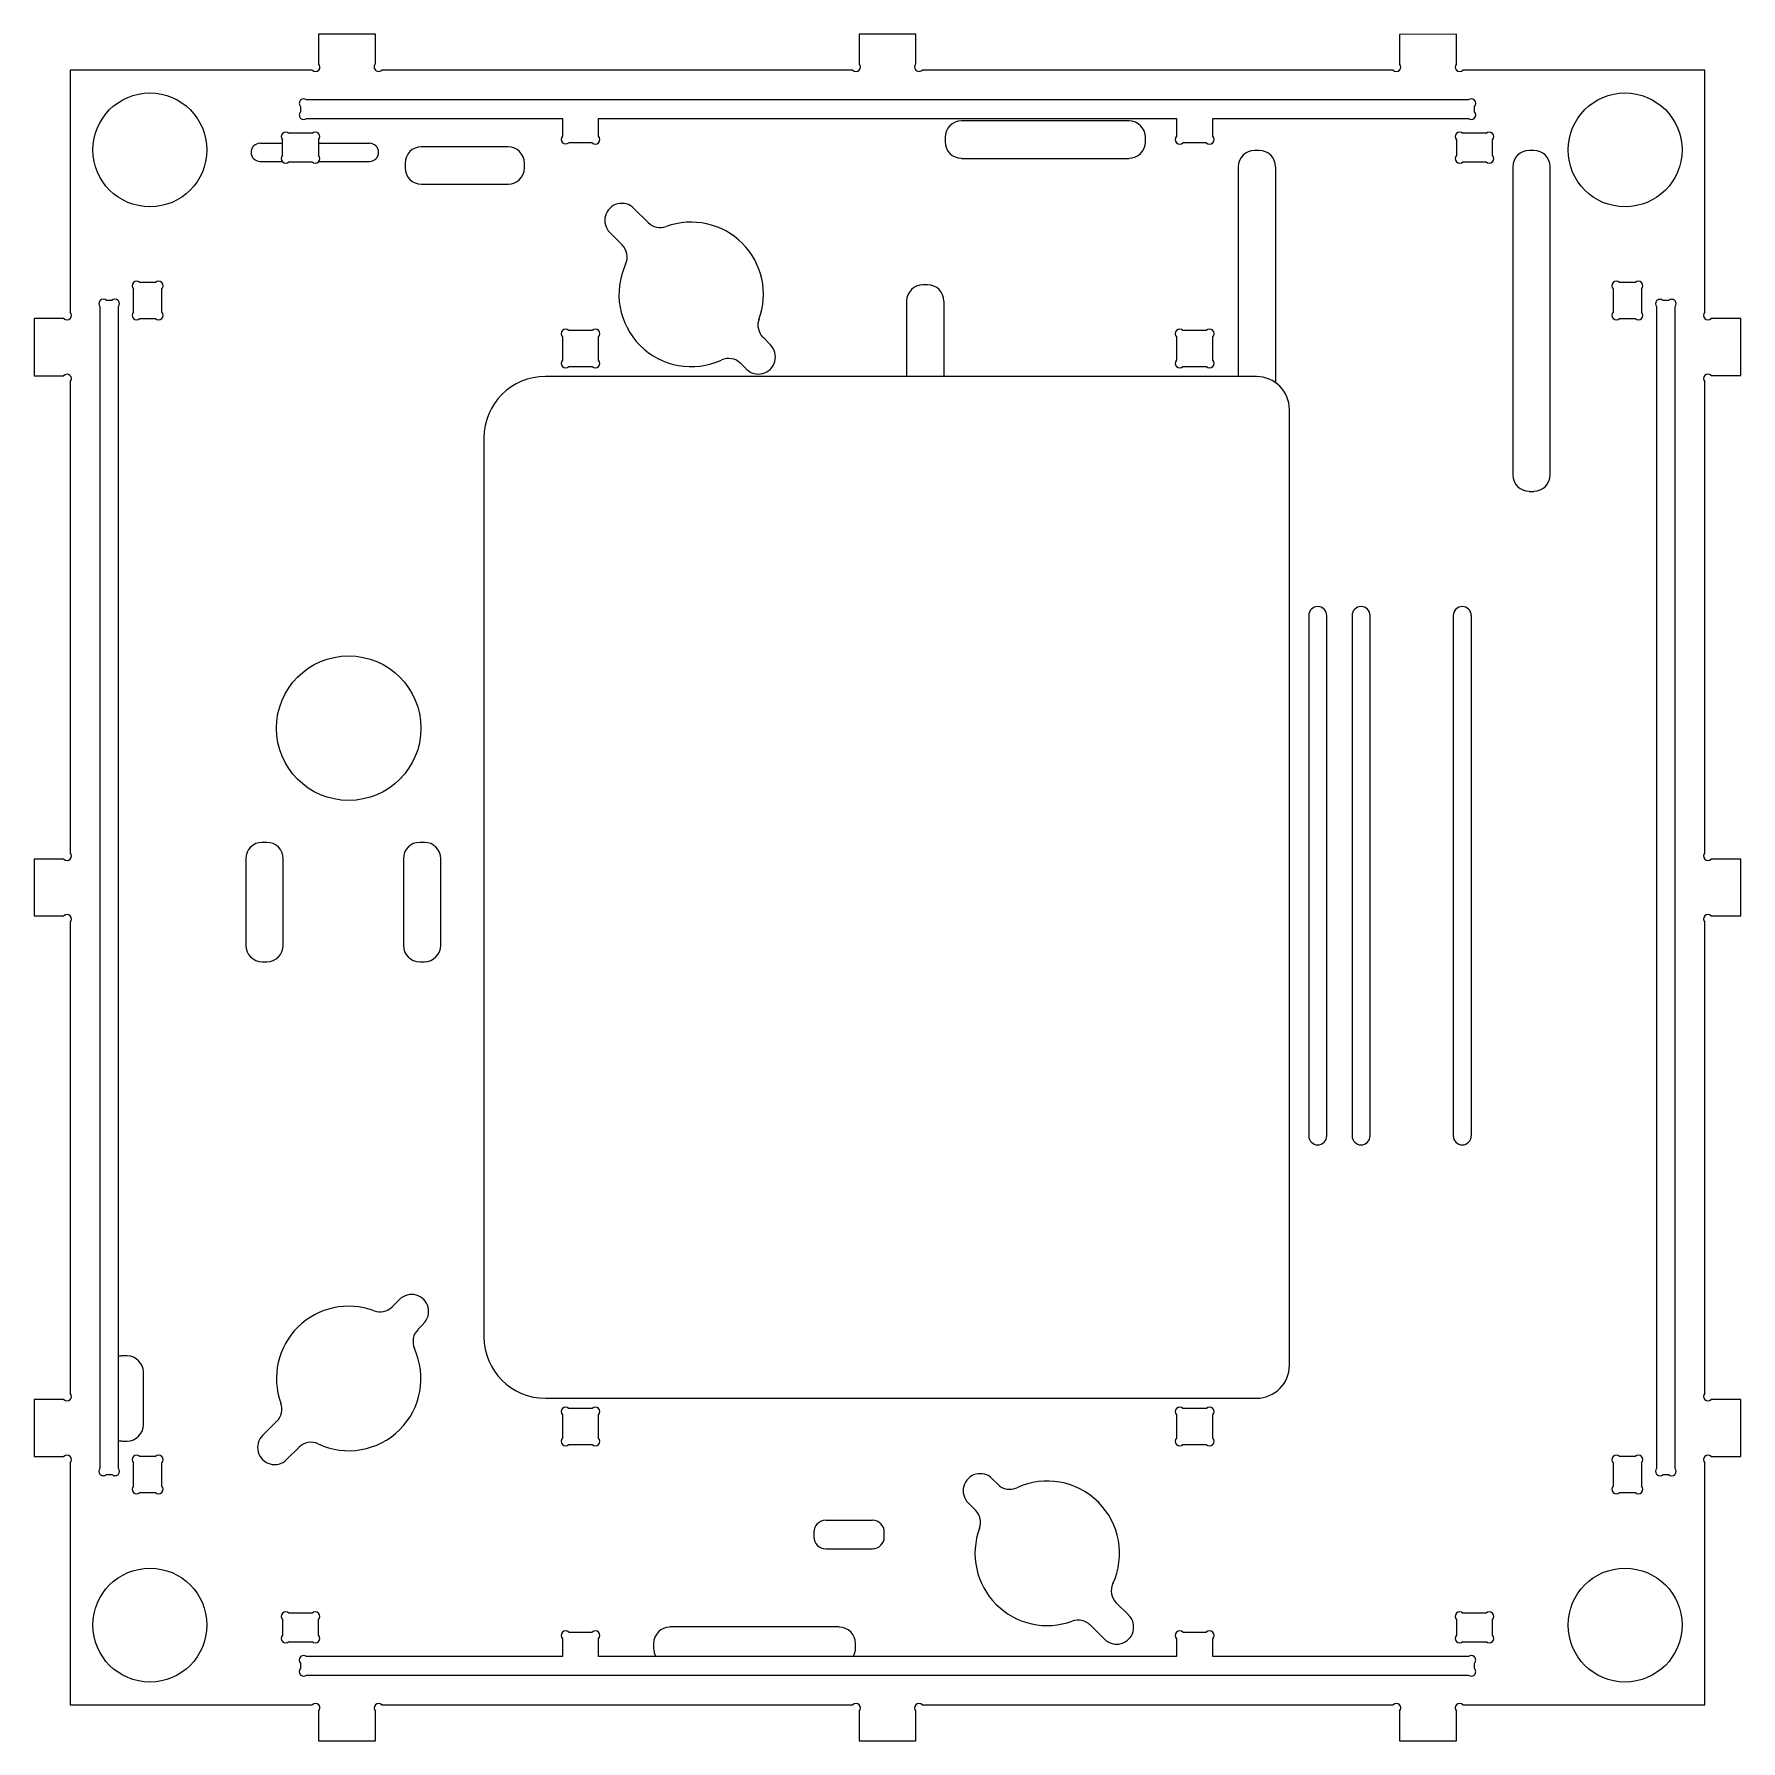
# Model space of a CAD drawing. Extents: x -0.3 to 11.6, y -0.2 to 11.6.
import ezdxf

# ---------------------------------------------------------------- set-up
doc = ezdxf.new("R2010")
doc.units = 0
doc.layers.get('0').update_dxf_attribs({"linetype": 'CONTINUOUS'})

msp = doc.modelspace()

# ---------------------------------------------------------------- linework, layer by layer
at = {"color": 7, "linetype": 'CONTINUOUS'}
for p, q in [((2.112, 11.561), (1.719, 11.561)), ((1.719, 11.561), (1.719, 11.356)), ((2.112, 11.356), (2.112, 11.561)), ((5.852, 11.561), (5.459, 11.561)), ((5.459, 11.561), (5.459, 11.356)), ((5.852, 11.356), (5.852, 11.561)), ((9.593, 11.561), (9.199, 11.559)), ((9.199, 11.559), (9.199, 11.355)), ((9.593, 11.355), (9.593, 11.561)), ((1.675, 11.311), (0, 11.311)), ((0, 11.311), (0, 9.637)), ((5.415, 11.311), (2.155, 11.311)), ((9.155, 11.311), (5.896, 11.311)), ((11.311, 11.311), (9.637, 11.311)), ((11.311, 9.637), (11.311, 11.311)), ((1.596, 11.107), (1.594, 11.107)), ((1.594, 11.107), (1.594, 11.105)), ((9.676, 11.107), (1.635, 11.107)), ((9.718, 11.107), (9.715, 11.107)), ((9.718, 11.104), (9.718, 11.107)), ((1.594, 11.06), (1.594, 11.024)), ((9.718, 11.024), (9.718, 11.06)), ((1.674, 10.875), (1.513, 10.875)), ((1.594, 10.979), (1.594, 10.977)), ((1.594, 10.977), (1.596, 10.977)), ((1.635, 10.977), (3.406, 10.977)), ((3.406, 10.977), (3.406, 10.854)), ((3.656, 10.854), (3.656, 10.977)), ((3.656, 10.977), (7.656, 10.977)), ((7.327, 10.96), (6.167, 10.96)), ((7.656, 10.977), (7.656, 10.854)), ((7.906, 10.854), (7.906, 10.977)), ((7.906, 10.977), (9.676, 10.977)), ((9.798, 10.875), (9.637, 10.875)), ((9.715, 10.977), (9.718, 10.977)), ((9.718, 10.977), (9.718, 10.979)), ((1.469, 10.805), (1.314, 10.805)), ((1.469, 10.722), (1.469, 10.83)), ((1.719, 10.83), (1.719, 10.722)), ((2.071, 10.805), (1.719, 10.805)), ((3.03, 10.781), (2.43, 10.781)), ((3.45, 10.81), (3.612, 10.81)), ((6.054, 10.847), (6.054, 10.815)), ((7.44, 10.815), (7.44, 10.847)), ((7.7, 10.81), (7.862, 10.81)), ((8.228, 10.756), (8.196, 10.756)), ((9.593, 10.83), (9.593, 10.722)), ((9.843, 10.722), (9.843, 10.83)), ((10.128, 10.756), (10.096, 10.756)), ((1.314, 10.68), (1.466, 10.68)), ((1.513, 10.678), (1.674, 10.678)), ((1.721, 10.68), (2.071, 10.68)), ((2.317, 10.668), (2.317, 10.635)), ((3.143, 10.635), (3.143, 10.668)), ((6.167, 10.701), (7.327, 10.701)), ((8.082, 10.643), (8.082, 9.192)), ((8.342, 9.149), (8.342, 10.643)), ((9.637, 10.678), (9.798, 10.678)), ((9.982, 10.643), (9.982, 8.511)), ((10.242, 8.511), (10.242, 10.643)), ((2.43, 10.522), (3.03, 10.522)), ((4, 10.257), (3.901, 10.355)), ((3.734, 10.188), (3.819, 10.103)), ((0.589, 9.843), (0.481, 9.843)), ((5.933, 9.826), (5.901, 9.826)), ((10.83, 9.843), (10.722, 9.843)), ((0.207, 9.718), (0.204, 9.718)), ((0.204, 9.718), (0.204, 9.715)), ((0.287, 9.718), (0.251, 9.718)), ((0.334, 9.718), (0.332, 9.718)), ((0.334, 9.715), (0.334, 9.718)), ((0.436, 9.798), (0.436, 9.637)), ((0.633, 9.637), (0.633, 9.798)), ((5.788, 9.713), (5.788, 9.192)), ((6.047, 9.192), (6.047, 9.713)), ((10.678, 9.798), (10.678, 9.637)), ((10.875, 9.637), (10.875, 9.798)), ((10.979, 9.717), (10.977, 9.717)), ((10.977, 9.717), (10.977, 9.715)), ((11.06, 9.718), (11.024, 9.718)), ((11.107, 9.717), (11.105, 9.717)), ((11.107, 9.715), (11.107, 9.717)), ((-0.044, 9.593), (-0.25, 9.593)), ((-0.25, 9.593), (-0.25, 9.197)), ((0.204, 9.676), (0.204, 1.635)), ((0.334, 1.635), (0.334, 9.676)), ((0.481, 9.593), (0.589, 9.593)), ((10.722, 9.593), (10.83, 9.593)), ((10.977, 9.676), (10.977, 1.635)), ((11.107, 1.635), (11.107, 9.676)), ((11.561, 9.593), (11.355, 9.593)), ((11.561, 9.199), (11.561, 9.593)), ((3.406, 9.466), (3.406, 9.304)), ((3.612, 9.51), (3.45, 9.51)), ((3.656, 9.304), (3.656, 9.466)), ((4.845, 9.411), (4.794, 9.463)), ((7.656, 9.466), (7.656, 9.304)), ((7.862, 9.51), (7.7, 9.51)), ((7.906, 9.304), (7.906, 9.466)), ((3.45, 9.26), (3.612, 9.26)), ((4.64, 9.282), (4.678, 9.244)), ((7.7, 9.26), (7.862, 9.26)), ((-0.25, 9.197), (-0.046, 9.197)), ((0, 9.155), (0, 5.897)), ((8.209, 9.192), (3.288, 9.192)), ((11.311, 5.897), (11.311, 9.155)), ((11.355, 9.199), (11.561, 9.199)), ((8.437, 2.349), (8.437, 8.963)), ((2.863, 8.767), (2.863, 2.546)), ((10.096, 8.397), (10.128, 8.397)), ((8.571, 7.537), (8.571, 3.937)), ((8.696, 3.937), (8.696, 7.537)), ((8.871, 7.537), (8.871, 3.937)), ((8.996, 3.937), (8.996, 7.537)), ((9.571, 7.537), (9.571, 3.937)), ((9.696, 3.937), (9.696, 7.537)), ((1.361, 5.968), (1.328, 5.968)), ((2.451, 5.968), (2.418, 5.968)), ((-0.044, 5.852), (-0.25, 5.852)), ((-0.25, 5.852), (-0.25, 5.459)), ((1.215, 5.855), (1.215, 5.255)), ((1.474, 5.255), (1.474, 5.855)), ((2.305, 5.855), (2.305, 5.255)), ((2.564, 5.255), (2.564, 5.855)), ((11.561, 5.852), (11.355, 5.852)), ((11.561, 5.459), (11.561, 5.852)), ((-0.25, 5.459), (-0.044, 5.459)), ((11.355, 5.459), (11.561, 5.459)), ((0, 5.414), (0, 2.156)), ((11.311, 2.156), (11.311, 5.414)), ((1.328, 5.142), (1.361, 5.142)), ((2.418, 5.142), (2.451, 5.142)), ((2.279, 2.804), (2.227, 2.753)), ((2.407, 2.598), (2.445, 2.637)), ((0.393, 2.415), (0.361, 2.415)), ((0.507, 1.938), (0.507, 2.301)), ((-0.044, 2.112), (-0.25, 2.112)), ((-0.25, 2.112), (-0.25, 1.719)), ((3.288, 2.121), (8.209, 2.121)), ((3.612, 2.051), (3.45, 2.051)), ((7.862, 2.051), (7.7, 2.051)), ((11.561, 2.112), (11.355, 2.112)), ((11.561, 1.719), (11.561, 2.112)), ((1.43, 1.963), (1.33, 1.864)), ((3.406, 2.007), (3.406, 1.845)), ((3.656, 1.845), (3.656, 2.007)), ((7.656, 2.007), (7.656, 1.845)), ((7.906, 1.845), (7.906, 2.007)), ((0.361, 1.825), (0.393, 1.825)), ((1.497, 1.696), (1.583, 1.782)), ((3.45, 1.801), (3.612, 1.801)), ((7.7, 1.801), (7.862, 1.801)), ((-0.25, 1.719), (-0.044, 1.719)), ((0, 1.674), (0, 0)), ((0.436, 1.674), (0.436, 1.513)), ((0.589, 1.719), (0.481, 1.719)), ((0.633, 1.513), (0.633, 1.674)), ((10.678, 1.674), (10.678, 1.513)), ((10.83, 1.719), (10.722, 1.719)), ((10.875, 1.513), (10.875, 1.674)), ((11.311, 0), (11.311, 1.674)), ((11.355, 1.719), (11.561, 1.719)), ((0.204, 1.596), (0.204, 1.594)), ((0.204, 1.594), (0.206, 1.594)), ((0.251, 1.594), (0.287, 1.594)), ((0.332, 1.594), (0.334, 1.594)), ((0.334, 1.594), (0.334, 1.596)), ((6.419, 1.526), (6.38, 1.564)), ((10.977, 1.596), (10.977, 1.594)), ((10.977, 1.594), (10.979, 1.594)), ((11.024, 1.594), (11.06, 1.594)), ((11.104, 1.594), (11.107, 1.594)), ((11.107, 1.594), (11.107, 1.596)), ((0.481, 1.469), (0.589, 1.469)), ((10.722, 1.469), (10.83, 1.469)), ((6.213, 1.397), (6.265, 1.346)), ((5.146, 1.194), (5.146, 1.162)), ((5.551, 1.276), (5.228, 1.276)), ((5.633, 1.162), (5.633, 1.194)), ((5.228, 1.08), (5.551, 1.08)), ((1.674, 0.633), (1.513, 0.633)), ((7.325, 0.62), (7.239, 0.706)), ((9.798, 0.633), (9.637, 0.633)), ((1.469, 0.589), (1.469, 0.481)), ((1.719, 0.481), (1.719, 0.589)), ((3.612, 0.501), (3.45, 0.501)), ((5.321, 0.538), (4.15, 0.538)), ((7.059, 0.552), (7.158, 0.453)), ((7.862, 0.501), (7.7, 0.501)), ((9.593, 0.589), (9.593, 0.481)), ((9.843, 0.481), (9.843, 0.589)), ((1.513, 0.436), (1.674, 0.436)), ((3.406, 0.457), (3.406, 0.334)), ((3.656, 0.334), (3.656, 0.457)), ((4.037, 0.424), (4.037, 0.392)), ((5.434, 0.392), (5.434, 0.424)), ((7.656, 0.457), (7.656, 0.334)), ((7.906, 0.334), (7.906, 0.457)), ((9.637, 0.436), (9.798, 0.436)), ((1.596, 0.334), (1.594, 0.334)), ((1.594, 0.334), (1.594, 0.332)), ((1.594, 0.287), (1.594, 0.251)), ((3.406, 0.334), (1.635, 0.334)), ((7.656, 0.334), (3.656, 0.334)), ((9.676, 0.334), (7.906, 0.334)), ((9.717, 0.334), (9.715, 0.334)), ((9.717, 0.332), (9.717, 0.334)), ((9.718, 0.251), (9.718, 0.287)), ((1.594, 0.207), (1.594, 0.204)), ((1.594, 0.204), (1.596, 0.204)), ((1.635, 0.204), (9.676, 0.204)), ((9.715, 0.204), (9.717, 0.204)), ((9.717, 0.204), (9.717, 0.206)), ((0, 0), (1.675, 0)), ((2.155, 0), (5.415, 0)), ((5.896, 0), (9.155, 0)), ((9.637, 0), (11.311, 0)), ((1.719, -0.045), (1.719, -0.25)), ((2.112, -0.25), (2.112, -0.045)), ((5.459, -0.045), (5.459, -0.25)), ((5.852, -0.25), (5.852, -0.045)), ((9.199, -0.044), (9.199, -0.25)), ((9.593, -0.25), (9.593, -0.044)), ((1.719, -0.25), (2.112, -0.25)), ((5.459, -0.25), (5.852, -0.25)), ((9.199, -0.25), (9.593, -0.25))]:
    msp.add_line(p, q, dxfattribs=at)
for centre, radius in [((0.551, 10.76), 0.394), ((10.76, 10.76), 0.394), ((1.927, 6.758), 0.5), ((0.551, 0.551), 0.394), ((10.76, 0.551), 0.394)]:
    msp.add_circle(centre, radius, dxfattribs=at)
for centre, radius, start, end in [((1.697, 11.334), 0.0312, 226.2817, 46.2817), ((2.134, 11.334), 0.0312, 133.7183, 313.7183), ((5.437, 11.334), 0.0312, 226.2817, 46.2817), ((5.874, 11.334), 0.0312, 133.7183, 313.7183), ((9.177, 11.333), 0.0313, 225, 45), ((9.615, 11.333), 0.0312, 135, 315), ((1.616, 11.082), 0.0312, 133.6877, 225), ((1.616, 11.082), 0.0312, 51.916, 128.084), ((9.695, 11.082), 0.0312, 51.916, 128.084), ((9.695, 11.082), 0.0312, 315, 45), ((1.616, 11.002), 0.0312, 135, 226.3123), ((9.695, 11.002), 0.0312, 315, 45), ((1.491, 10.852), 0.0313, 45, 225), ((1.616, 11.002), 0.0312, 231.916, 308.084), ((1.696, 10.852), 0.0313, 315, 135), ((6.167, 10.847), 0.113, 90, 180), ((7.327, 10.847), 0.113, 0, 90), ((9.615, 10.852), 0.0313, 45, 225), ((9.695, 11.002), 0.0312, 231.916, 308.084), ((9.82, 10.852), 0.0312, 315, 135), ((1.314, 10.743), 0.0625, 90, 270), ((2.071, 10.743), 0.0625, 270, 90), ((2.43, 10.668), 0.113, 90, 180), ((3.03, 10.668), 0.113, 0, 90), ((3.428, 10.832), 0.0312, 135, 315), ((3.634, 10.832), 0.0313, 225, 45), ((6.167, 10.815), 0.113, 180, 270), ((7.327, 10.815), 0.113, 270, 0), ((7.678, 10.832), 0.0313, 135, 315), ((7.884, 10.832), 0.0313, 225, 45), ((8.196, 10.643), 0.113, 90, 180), ((8.228, 10.643), 0.113, 360, 90), ((10.096, 10.643), 0.113, 90, 180), ((10.128, 10.643), 0.113, 360, 90), ((1.491, 10.7), 0.0312, 135, 315), ((1.696, 10.7), 0.0312, 225, 45), ((2.43, 10.635), 0.113, 180, 270), ((3.03, 10.635), 0.113, 270, 0), ((9.615, 10.7), 0.0313, 135, 315), ((9.82, 10.7), 0.0312, 225, 45), ((3.817, 10.272), 0.118, 45, 225.0027), ((4.083, 10.34), 0.118, 225.0027, 290.2797), ((4.297, 9.76), 0.5, 339.7258, 110.2797), ((3.736, 10.019), 0.118, 335.2516, 45.0027), ((4.297, 9.76), 0.5, 155.2516, 294.7539), ((0.459, 9.82), 0.0312, 45, 225), ((0.611, 9.82), 0.0312, 315, 135), ((5.901, 9.713), 0.113, 90, 180), ((5.933, 9.713), 0.113, 360, 90), ((10.7, 9.82), 0.0313, 45, 225), ((10.852, 9.82), 0.0313, 315, 135), ((0.229, 9.695), 0.0312, 141.916, 218.084), ((0.229, 9.695), 0.0312, 45, 135), ((0.309, 9.695), 0.0313, 45, 135), ((0.309, 9.695), 0.0313, 321.916, 38.084), ((11.002, 9.695), 0.0313, 141.916, 218.084), ((11.002, 9.695), 0.0313, 45, 136.3123), ((11.082, 9.695), 0.0313, 43.6877, 135), ((11.082, 9.695), 0.0313, 321.916, 38.084), ((-0.022, 9.615), 0.0312, 225, 45), ((0.459, 9.615), 0.0312, 135, 315), ((0.611, 9.615), 0.0312, 225, 45), ((4.877, 9.546), 0.118, 159.7258, 225.0027), ((10.7, 9.615), 0.0313, 135, 315), ((10.852, 9.615), 0.0312, 225, 45), ((11.333, 9.615), 0.0313, 135, 315), ((3.428, 9.488), 0.0312, 45, 225), ((3.634, 9.488), 0.0313, 315, 135), ((7.678, 9.488), 0.0313, 45, 225), ((7.884, 9.488), 0.0313, 315, 135), ((4.762, 9.327), 0.118, 225, 45.0027), ((3.428, 9.282), 0.0312, 135, 315), ((3.634, 9.282), 0.0313, 225, 45), ((4.556, 9.199), 0.118, 45.0027, 114.7538), ((7.678, 9.282), 0.0313, 135, 315), ((7.884, 9.282), 0.0312, 225, 45), ((-0.023, 9.176), 0.0312, 317.407, 137.407), ((3.288, 8.767), 0.425, 90, 180), ((8.209, 8.963), 0.228, 0, 90), ((11.333, 9.177), 0.0312, 45, 225), ((10.096, 8.511), 0.113, 180, 270), ((10.128, 8.511), 0.113, 270, 360), ((8.633, 7.537), 0.0625, 360, 180), ((8.933, 7.537), 0.0625, 360, 180), ((9.633, 7.537), 0.0625, 360, 180), ((1.328, 5.855), 0.113, 90, 180), ((1.361, 5.855), 0.113, 360, 90), ((2.418, 5.855), 0.113, 90, 180), ((2.451, 5.855), 0.113, 360, 90), ((-0.022, 5.874), 0.0312, 225, 45), ((11.333, 5.874), 0.0312, 135, 315), ((-0.022, 5.437), 0.0312, 315, 135), ((11.333, 5.437), 0.0313, 45, 225), ((1.328, 5.255), 0.113, 180, 270), ((1.361, 5.255), 0.113, 270, 0), ((2.418, 5.255), 0.113, 180, 270), ((2.451, 5.255), 0.113, 270, 0), ((8.633, 3.937), 0.0625, 180, 360), ((8.933, 3.937), 0.0625, 180, 0), ((9.633, 3.937), 0.0625, 180, 360), ((2.362, 2.721), 0.118, 314.738, 134.7407), ((1.927, 2.258), 0.5, 69.4638, 200.0177), ((2.144, 2.837), 0.118, 249.4638, 314.7407), ((2.49, 2.514), 0.118, 134.7407, 204.4919), ((3.288, 2.546), 0.425, 180, 270), ((0.361, 2.301), 0.113, 90, 103.7375), ((0.393, 2.301), 0.113, 0, 90), ((1.927, 2.258), 0.5, 244.9896, 24.4919), ((8.209, 2.349), 0.228, 270, 0), ((-0.022, 2.134), 0.0312, 225, 45), ((11.333, 2.134), 0.0312, 135, 315), ((1.347, 2.046), 0.118, 314.7407, 20.0177), ((3.428, 2.029), 0.0313, 45, 225), ((3.634, 2.029), 0.0313, 315, 135), ((7.678, 2.029), 0.0312, 45, 225), ((7.884, 2.029), 0.0312, 315, 135), ((0.393, 1.938), 0.113, 270, 0), ((0.361, 1.938), 0.113, 256.2625, 270), ((1.414, 1.78), 0.118, 134.738, 314.7407), ((1.666, 1.698), 0.118, 64.9896, 134.7407), ((3.428, 1.823), 0.0313, 135, 315), ((3.634, 1.823), 0.0313, 225, 45), ((7.678, 1.823), 0.0313, 135, 315), ((7.884, 1.823), 0.0313, 225, 45), ((-0.022, 1.696), 0.0312, 315, 135), ((0.459, 1.696), 0.0312, 45, 225), ((0.611, 1.696), 0.0312, 315, 135), ((10.7, 1.696), 0.0313, 45, 225), ((10.852, 1.696), 0.0312, 315, 135), ((11.333, 1.696), 0.0312, 45, 225), ((0.229, 1.616), 0.0312, 141.916, 218.084), ((0.229, 1.616), 0.0312, 223.6877, 315), ((0.309, 1.616), 0.0313, 225, 316.3123), ((0.309, 1.616), 0.0313, 321.916, 38.084), ((6.297, 1.481), 0.118, 45, 225.0027), ((6.761, 1.048), 0.5, 335.2516, 114.7539), ((11.002, 1.616), 0.0312, 141.916, 218.084), ((11.002, 1.616), 0.0312, 225, 315), ((11.082, 1.616), 0.0313, 225, 315), ((11.082, 1.616), 0.0313, 321.916, 38.084), ((0.459, 1.491), 0.0312, 135, 315), ((0.611, 1.491), 0.0312, 225, 45), ((6.502, 1.609), 0.118, 225.0027, 294.7539), ((10.7, 1.491), 0.0313, 135, 315), ((10.852, 1.491), 0.0312, 225, 45), ((6.181, 1.262), 0.118, 339.7258, 45.0027), ((5.228, 1.194), 0.0822, 90, 180), ((5.551, 1.194), 0.0822, 360, 90), ((6.761, 1.048), 0.5, 159.7258, 290.2797), ((5.228, 1.162), 0.0822, 180, 270), ((5.551, 1.162), 0.0822, 270, 360), ((7.322, 0.789), 0.118, 155.2516, 225.0027), ((1.491, 0.611), 0.0312, 45, 225), ((1.696, 0.611), 0.0312, 315, 135), ((7.241, 0.537), 0.118, 225, 45.0027), ((9.615, 0.611), 0.0313, 45, 225), ((9.82, 0.611), 0.0312, 315, 135), ((1.491, 0.459), 0.0313, 135, 315), ((1.696, 0.459), 0.0312, 225, 45), ((3.428, 0.479), 0.0313, 45, 225), ((3.634, 0.479), 0.0313, 315, 135), ((4.15, 0.424), 0.113, 90, 180), ((5.321, 0.424), 0.113, 360, 90), ((6.975, 0.468), 0.118, 45.0027, 110.2797), ((7.678, 0.479), 0.0313, 45, 225), ((7.884, 0.479), 0.0313, 315, 135), ((9.615, 0.459), 0.0313, 135, 315), ((9.82, 0.459), 0.0312, 225, 45), ((4.15, 0.392), 0.113, 180, 210.5988), ((5.321, 0.392), 0.113, 329.4012, 0), ((1.616, 0.309), 0.0312, 135, 225), ((1.616, 0.229), 0.0312, 135, 225), ((1.616, 0.309), 0.0312, 51.916, 128.084), ((9.695, 0.309), 0.0312, 51.916, 128.084), ((9.695, 0.309), 0.0312, 315, 46.3123), ((9.695, 0.229), 0.0312, 313.6877, 45), ((1.616, 0.229), 0.0312, 231.916, 308.084), ((9.695, 0.229), 0.0313, 231.916, 308.084), ((1.697, -0.023), 0.0312, 313.7183, 133.7183), ((2.134, -0.023), 0.0312, 46.2817, 226.2817), ((5.437, -0.023), 0.0312, 313.7183, 133.7183), ((5.874, -0.023), 0.0312, 46.2817, 226.2817), ((9.177, -0.022), 0.0312, 315, 135), ((9.615, -0.022), 0.0313, 45, 225)]:
    msp.add_arc(centre, radius, start, end, dxfattribs=at)

doc.saveas('drawing.dxf')
